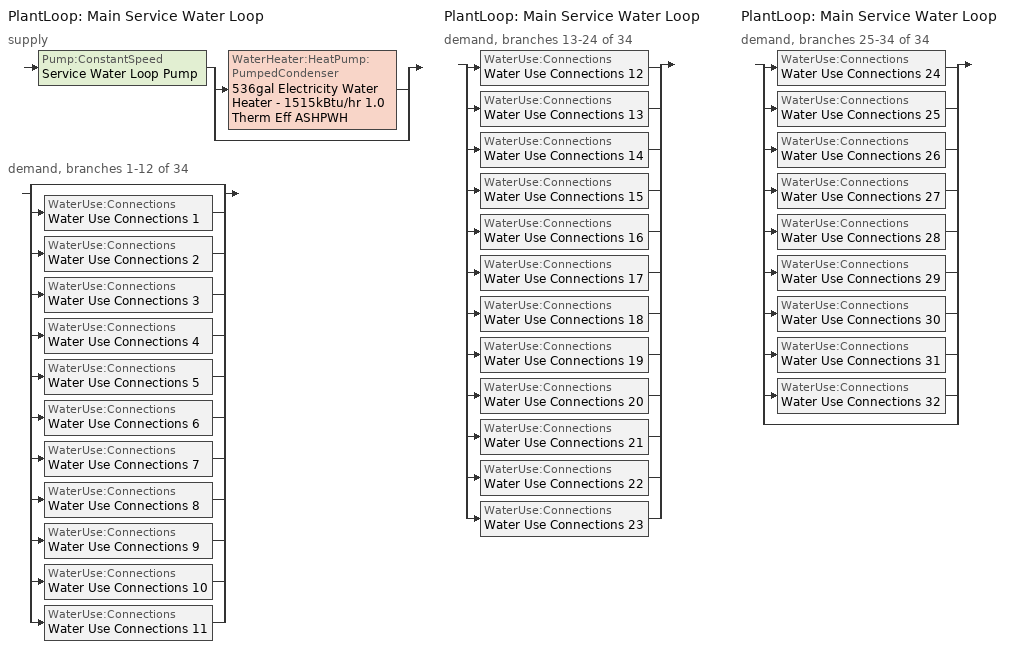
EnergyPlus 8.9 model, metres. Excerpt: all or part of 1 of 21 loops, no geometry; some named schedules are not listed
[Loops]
PlantLoop 'Main Service Water Loop'
 supply: Pump:ConstantSpeed 'Service Water Loop Pump' > split
  | WaterHeater:HeatPump:PumpedCondenser '536gal Electricity Water Heater - 1515kBtu/hr 1.0 Therm Eff ASHPWH'
  | bypass
 demand, branches 1-12 of 34: split
  | bypass
  | WaterUse:Connections 'Water Use Connections 1'
  | WaterUse:Connections 'Water Use Connections 2'
  | WaterUse:Connections 'Water Use Connections 3'
  | WaterUse:Connections 'Water Use Connections 4'
  | WaterUse:Connections 'Water Use Connections 5'
  | WaterUse:Connections 'Water Use Connections 6'
  | WaterUse:Connections 'Water Use Connections 7'
  | WaterUse:Connections 'Water Use Connections 8'
  | WaterUse:Connections 'Water Use Connections 9'
  | WaterUse:Connections 'Water Use Connections 10'
  | WaterUse:Connections 'Water Use Connections 11'
PlantLoop 'Main Service Water Loop'
 demand, branches 13-24 of 34: split
  | WaterUse:Connections 'Water Use Connections 12'
  | WaterUse:Connections 'Water Use Connections 13'
  | WaterUse:Connections 'Water Use Connections 14'
  | WaterUse:Connections 'Water Use Connections 15'
  | WaterUse:Connections 'Water Use Connections 16'
  | WaterUse:Connections 'Water Use Connections 17'
  | WaterUse:Connections 'Water Use Connections 18'
  | WaterUse:Connections 'Water Use Connections 19'
  | WaterUse:Connections 'Water Use Connections 20'
  | WaterUse:Connections 'Water Use Connections 21'
  | WaterUse:Connections 'Water Use Connections 22'
  | WaterUse:Connections 'Water Use Connections 23'
PlantLoop 'Main Service Water Loop'
 demand, branches 25-34 of 34: split
  | WaterUse:Connections 'Water Use Connections 24'
  | WaterUse:Connections 'Water Use Connections 25'
  | WaterUse:Connections 'Water Use Connections 26'
  | WaterUse:Connections 'Water Use Connections 27'
  | WaterUse:Connections 'Water Use Connections 28'
  | WaterUse:Connections 'Water Use Connections 29'
  | WaterUse:Connections 'Water Use Connections 30'
  | WaterUse:Connections 'Water Use Connections 31'
  | WaterUse:Connections 'Water Use Connections 32'
  | bypass
[Fan:OnOff]
Fan On Off 1: Availability Schedule=Always On Discrete; Fan Total Efficiency=0.82; Pressure Rise {Pa}=300; Maximum Flow Rate {m3/s}=Autosize; Motor Efficiency=0.8; Motor In Airstream Fraction=1; Fan Power Ratio Function of Speed Ratio Curve=Fan On Off Power Curve 54; Fan Efficiency Ratio Function of Speed Ratio Curve=Fan On Off Efficiency Curve 54
[WaterHeater:HeatPump:PumpedCondenser]
536gal Electricity Water Heater - 1515kBtu/hr 1.0 Therm Eff ASHPWH: Availability Schedule=Always On Discrete; Compressor Setpoint Temperature Schedule=536gal Electricity Water Heater - 1515kBtu/hr 1.0 Therm Eff ASHPWH setpoint; Dead Band Temperature Difference {deltaC}=2; Condenser Water Flow Rate {m3/s}=Autosize; Evaporator Air Flow Rate {m3/s}=Autosize; Inlet Air Configuration=ZoneAndOutdoorAir; Inlet Air Zone=ALL_ST=Gymnasium/Fitness centre playing area_FL=Building Story 1_SCH=B 1; Tank=536gal Electricity Water Heater - 1515kBtu/hr 1.0 Therm Eff; DX Coil=Coil Water Heating Air To Water Heat Pump 1; Minimum Inlet Air Temperature for Compressor Operation {C}=5; Maximum Inlet Air Temperature for Compressor Operation {C}=94; Compressor Location=Zone; Fan=Fan On Off 1; Fan Placement=DrawThrough; On Cycle Parasitic Electric Load {W}=0; Off Cycle Parasitic Electric Load {W}=0; Parasitic Heat Rejection Location=Outdoors; Inlet Air Mixer Schedule=Schedule Ruleset 100
[WaterHeater:Mixed]
536gal Electricity Water Heater - 1515kBtu/hr 1.0 Therm Eff: Tank Volume {m3}=2.02827; Setpoint Temperature Schedule=Service Water Loop Temp - 140F; Deadband Temperature Difference {deltaC}=2; Maximum Temperature Limit {C}=82.2222; Heater Control Type=Cycle; Heater Maximum Capacity {W}=443926; Heater Ignition Minimum Flow Rate {m3/s}=0; Heater Ignition Delay {s}=0; Heater Fuel Type=Electricity; Heater Thermal Efficiency=0.96; Off Cycle Parasitic Fuel Consumption Rate {W}=155.228; Off Cycle Parasitic Fuel Type=Electricity; Off Cycle Parasitic Heat Fraction to Tank=0.8; On Cycle Parasitic Fuel Consumption Rate {W}=155.228; On Cycle Parasitic Fuel Type=Electricity; On Cycle Parasitic Heat Fraction to Tank=0; Ambient Temperature Indicator=Zone; Ambient Temperature Zone=ALL_ST=Gymnasium/Fitness centre playing area_FL=Building Story 1_SCH=B 1; Off Cycle Loss Coefficient to Ambient Temperature {W/K}=6.25624; Off Cycle Loss Fraction to Zone=1; On Cycle Loss Coefficient to Ambient Temperature {W/K}=6.25624; On Cycle Loss Fraction to Zone=1; Use Side Effectiveness=1; Source Side Effectiveness=1; Use Side Design Flow Rate {m3/s}=Autosize; Source Side Design Flow Rate {m3/s}=Autosize; Indirect Water Heating Recovery Time {hr}=1.5; Source Side Flow Control Mode=IndirectHeatPrimarySetpoint
[Coil:WaterHeating:AirToWaterHeatPump:Pumped]
Coil Water Heating Air To Water Heat Pump 1: Rated Heating Capacity {W}=443926; Rated COP {W/W}=3; Rated Sensible Heat Ratio=0.6956; Rated Evaporator Inlet Air Dry-Bulb Temperature {C}=29.44; Rated Evaporator Inlet Air Wet-Bulb Temperature {C}=22.22; Rated Condenser Inlet Water Temperature {C}=55.72; Rated Evaporator Air Flow Rate {m3/s}=Autosize; Rated Condenser Water Flow Rate {m3/s}=Autosize; Evaporator Fan Power Included in Rated COP=No; Condenser Pump Power Included in Rated COP=No; Condenser Pump Heat Included in Rated Heating Capacity and Rated COP=No; Condenser Water Pump Power {W}=150; Fraction of Condenser Pump Heat to Water=0.1; Crankcase Heater Capacity {W}=100; Maximum Ambient Temperature for Crankcase Heater Operation {C}=5; Evaporator Air Temperature Type for Curve Objects=WetBulbTemperature; Heating Capacity Function of Temperature Curve=Curve Biquadratic 41; Heating Capacity Function of Air Flow Fraction Curve=Curve Quadratic 59; Heating Capacity Function of Water Flow Fraction Curve=Curve Quadratic 60; Heating COP Function of Temperature Curve=Curve Biquadratic 42; Heating COP Function of Air Flow Fraction Curve=Curve Quadratic 61; Heating COP Function of Water Flow Fraction Curve=Curve Quadratic 62; Part Load Fraction Correlation Curve=Curve Quadratic 63
[PlantLoop]
Main Service Water Loop: Fluid Type=Water; Plant Equipment Operation Scheme=Main Service Water Loop Operation Schemes; Maximum Loop Temperature {C}=60; Minimum Loop Temperature {C}=10; Maximum Loop Flow Rate {m3/s}=Autosize; Minimum Loop Flow Rate {m3/s}=0; Plant Loop Volume {m3}=Autocalculate; Load Distribution Scheme=Optimal; Plant Loop Demand Calculation Scheme=SingleSetpoint
[Sizing:Plant]
Main Service Water Loop: Loop Type=Heating; Design Loop Exit Temperature {C}=60; Loop Design Temperature Difference {deltaC}=5; Sizing Option=NonCoincident; Zone Timesteps in Averaging Window=1; Coincident Sizing Factor Mode=None
[Pump:ConstantSpeed]
Service Water Loop Pump: Design Flow Rate {m3/s}=Autosize; Design Pump Head {Pa}=1.07052e+06; Design Power Consumption {W}=Autosize; Motor Efficiency=0.865; Fraction of Motor Inefficiencies to Fluid Stream=0; Pump Control Type=Intermittent; Design Power Sizing Method=PowerPerFlowPerPressure; Design Electric Power per Unit Flow Rate {W/(m3/s)}=348701.1; Design Shaft Power per Unit Flow Rate per Unit Head=1.28205
[SetpointManager:Scheduled]
Service hot water setpoint manager: Control Variable=Temperature; Schedule=Service Water Loop Temp - 140F
[WaterUse:Connections]
Name | Water Use Equipment Name 1
Water Use Connections 1 | Auditorium_zn_1_flr_1 Service Water Use 0.5gal/min
Water Use Connections 2 | Aux_gym_zn_1_flr_1 Service Water Use 1.89gal/min
Water Use Connections 3 | Cafeteria_zn_1_flr_1 Service Water Use 0.47gal/min
Water Use Connections 4 | Corner_class_1_pod_1_zn_1_flr_1 Service Water Use 0.07gal/min
Water Use Connections 5 | Corner_class_1_pod_1_zn_1_flr_2 Service Water Use 0.07gal/min
Water Use Connections 6 | Corner_class_1_pod_2_zn_1_flr_1 Service Water Use 0.07gal/min
Water Use Connections 7 | Corner_class_1_pod_2_zn_1_flr_2 Service Water Use 0.07gal/min
Water Use Connections 8 | Corner_class_1_pod_3_zn_1_flr_1 Service Water Use 0.07gal/min
Water Use Connections 9 | Corner_class_1_pod_3_zn_1_flr_2 Service Water Use 0.07gal/min
Water Use Connections 10 | Corner_class_2_pod_1_zn_1_flr_1 Service Water Use 0.07gal/min
Water Use Connections 11 | Corner_class_2_pod_1_zn_1_flr_2 Service Water Use 0.07gal/min
Water Use Connections 12 | Corner_class_2_pod_2_zn_1_flr_1 Service Water Use 0.07gal/min
Water Use Connections 13 | Corner_class_2_pod_2_zn_1_flr_2 Service Water Use 0.07gal/min
Water Use Connections 14 | Corner_class_2_pod_3_zn_1_flr_1 Service Water Use 0.07gal/min
Water Use Connections 15 | Corner_class_2_pod_3_zn_1_flr_2 Service Water Use 0.07gal/min
Water Use Connections 16 | Gym_zn_1_flr_1 Service Water Use 2.99gal/min
Water Use Connections 17 | Kitchen_zn_1_flr_1 Service Water Use 0.11gal/min
Water Use Connections 18 | Library_media_center_zn_1_flr_2 Service Water Use 0.32gal/min
Water Use Connections 19 | Mult_class_1_pod_1_zn_1_flr_1 Service Water Use 0.35gal/min
Water Use Connections 20 | Mult_class_1_pod_1_zn_1_flr_2 Service Water Use 0.35gal/min
Water Use Connections 21 | Mult_class_1_pod_2_zn_1_flr_1 Service Water Use 0.35gal/min
Water Use Connections 22 | Mult_class_1_pod_2_zn_1_flr_2 Service Water Use 0.35gal/min
Water Use Connections 23 | Mult_class_1_pod_3_zn_1_flr_1 Service Water Use 0.35gal/min
Water Use Connections 24 | Mult_class_1_pod_3_zn_1_flr_2 Service Water Use 0.35gal/min
Water Use Connections 25 | Mult_class_2_pod_1_zn_1_flr_1 Service Water Use 0.35gal/min
Water Use Connections 26 | Mult_class_2_pod_1_zn_1_flr_2 Service Water Use 0.35gal/min
Water Use Connections 27 | Mult_class_2_pod_2_zn_1_flr_1 Service Water Use 0.35gal/min
Water Use Connections 28 | Mult_class_2_pod_2_zn_1_flr_2 Service Water Use 0.35gal/min
Water Use Connections 29 | Mult_class_2_pod_3_zn_1_flr_1 Service Water Use 0.35gal/min
Water Use Connections 30 | Mult_class_2_pod_3_zn_1_flr_2 Service Water Use 0.35gal/min
Water Use Connections 31 | Offices_zn_1_flr_1 Service Water Use 0.2gal/min
Water Use Connections 32 | Offices_zn_1_flr_2 Service Water Use 0.2gal/min
[WaterUse:Equipment]
Name | Peak Flow Rate {m3/s} | Flow Rate Fraction Schedule | Target Temperature Schedule | Zone | Sensible Fraction Schedule | Latent Fraction Schedule
Auditorium_zn_1_flr_1 Service Water Use 0.5gal/min | 3.1485e-05 | NECB-C-Service Water Heating | Schedule Ruleset 5 | ALL_ST=Audience seating area permanent - auditorium_FL=Building Story 1_SCH=C | Schedule Ruleset 3 | Schedule Ruleset 4
Aux_gym_zn_1_flr_1 Service Water Use 1.89gal/min | 0.000119312 | NECB-B-Service Water Heating | Schedule Ruleset 8 | ALL_ST=Gymnasium/Fitness centre playing area_FL=Building Story 1_SCH=B 1 | Schedule Ruleset 6 | Schedule Ruleset 7
Cafeteria_zn_1_flr_1 Service Water Use 0.47gal/min | 2.98279e-05 | NECB-C-Service Water Heating | Schedule Ruleset 11 | ALL_ST=Conference/Meeting/Multi-purpose room_FL=Building Story 1_SCH=C | Schedule Ruleset 9 | Schedule Ruleset 10
Corner_class_1_pod_1_zn_1_flr_1 Service Water Use 0.07gal/min | 4.55704e-06 | NECB-D-Service Water Heating | Schedule Ruleset 14 | ALL_ST=Classroom/Lecture hall/Training room other_FL=Building Story 1_SCH=D | Schedule Ruleset 12 | Schedule Ruleset 13
Corner_class_1_pod_1_zn_1_flr_2 Service Water Use 0.07gal/min | 4.55704e-06 | NECB-D-Service Water Heating | Schedule Ruleset 17 | ALL_ST=Classroom/Lecture hall/Training room other_FL=Building Story 2_SCH=D 3 | Schedule Ruleset 15 | Schedule Ruleset 16
Corner_class_1_pod_2_zn_1_flr_1 Service Water Use 0.07gal/min | 4.55704e-06 | NECB-D-Service Water Heating | Schedule Ruleset 20 | ALL_ST=Classroom/Lecture hall/Training room other_FL=Building Story 1_SCH=D | Schedule Ruleset 18 | Schedule Ruleset 19
Corner_class_1_pod_2_zn_1_flr_2 Service Water Use 0.07gal/min | 4.55704e-06 | NECB-D-Service Water Heating | Schedule Ruleset 23 | ALL_ST=Classroom/Lecture hall/Training room other_FL=Building Story 2_SCH=D 3 | Schedule Ruleset 21 | Schedule Ruleset 22
Corner_class_1_pod_3_zn_1_flr_1 Service Water Use 0.07gal/min | 4.55704e-06 | NECB-D-Service Water Heating | Schedule Ruleset 26 | ALL_ST=Classroom/Lecture hall/Training room other_FL=Building Story 1_SCH=D | Schedule Ruleset 24 | Schedule Ruleset 25
Corner_class_1_pod_3_zn_1_flr_2 Service Water Use 0.07gal/min | 4.55704e-06 | NECB-D-Service Water Heating | Schedule Ruleset 29 | ALL_ST=Classroom/Lecture hall/Training room other_FL=Building Story 2_SCH=D 3 | Schedule Ruleset 27 | Schedule Ruleset 28
Corner_class_2_pod_1_zn_1_flr_1 Service Water Use 0.07gal/min | 4.55704e-06 | NECB-D-Service Water Heating | Schedule Ruleset 32 | ALL_ST=Classroom/Lecture hall/Training room other_FL=Building Story 1_SCH=D 3 | Schedule Ruleset 30 | Schedule Ruleset 31
Corner_class_2_pod_1_zn_1_flr_2 Service Water Use 0.07gal/min | 4.55704e-06 | NECB-D-Service Water Heating | Schedule Ruleset 35 | ALL_ST=Classroom/Lecture hall/Training room other_FL=Building Story 2_SCH=D | Schedule Ruleset 33 | Schedule Ruleset 34
Corner_class_2_pod_2_zn_1_flr_1 Service Water Use 0.07gal/min | 4.55704e-06 | NECB-D-Service Water Heating | Schedule Ruleset 38 | ALL_ST=Classroom/Lecture hall/Training room other_FL=Building Story 1_SCH=D 3 | Schedule Ruleset 36 | Schedule Ruleset 37
Corner_class_2_pod_2_zn_1_flr_2 Service Water Use 0.07gal/min | 4.55704e-06 | NECB-D-Service Water Heating | Schedule Ruleset 41 | ALL_ST=Classroom/Lecture hall/Training room other_FL=Building Story 2_SCH=D | Schedule Ruleset 39 | Schedule Ruleset 40
Corner_class_2_pod_3_zn_1_flr_1 Service Water Use 0.07gal/min | 4.55704e-06 | NECB-D-Service Water Heating | Schedule Ruleset 44 | ALL_ST=Classroom/Lecture hall/Training room other_FL=Building Story 1_SCH=D 3 | Schedule Ruleset 42 | Schedule Ruleset 43
Corner_class_2_pod_3_zn_1_flr_2 Service Water Use 0.07gal/min | 4.55704e-06 | NECB-D-Service Water Heating | Schedule Ruleset 47 | ALL_ST=Classroom/Lecture hall/Training room other_FL=Building Story 2_SCH=D | Schedule Ruleset 45 | Schedule Ruleset 46
Gym_zn_1_flr_1 Service Water Use 2.99gal/min | 0.00018891 | NECB-B-Service Water Heating | Schedule Ruleset 50 | ALL_ST=Gymnasium/Fitness centre playing area_FL=Building Story 1_SCH=B | Schedule Ruleset 48 | Schedule Ruleset 49
Kitchen_zn_1_flr_1 Service Water Use 0.11gal/min | 6.88336e-06 | NECB-B-Service Water Heating | Schedule Ruleset 53 | ALL_ST=Food preparation area_FL=Building Story 1_SCH=B | Schedule Ruleset 51 | Schedule Ruleset 52
Library_media_center_zn_1_flr_2 Service Water Use 0.32gal/min | 2.00765e-05 | NECB-C-Service Water Heating | Schedule Ruleset 56 | ALL_ST=Library reading area_FL=Building Story 2_SCH=C | Schedule Ruleset 54 | Schedule Ruleset 55
Mult_class_1_pod_1_zn_1_flr_1 Service Water Use 0.35gal/min | 2.19566e-05 | NECB-D-Service Water Heating | Schedule Ruleset 59 | ALL_ST=Classroom/Lecture hall/Training room other_FL=Building Story 1_SCH=D 2 | Schedule Ruleset 57 | Schedule Ruleset 58
Mult_class_1_pod_1_zn_1_flr_2 Service Water Use 0.35gal/min | 2.19566e-05 | NECB-D-Service Water Heating | Schedule Ruleset 62 | ALL_ST=Classroom/Lecture hall/Training room other_FL=Building Story 2_SCH=D 1 | Schedule Ruleset 60 | Schedule Ruleset 61
Mult_class_1_pod_2_zn_1_flr_1 Service Water Use 0.35gal/min | 2.19566e-05 | NECB-D-Service Water Heating | Schedule Ruleset 65 | ALL_ST=Classroom/Lecture hall/Training room other_FL=Building Story 1_SCH=D 2 | Schedule Ruleset 63 | Schedule Ruleset 64
Mult_class_1_pod_2_zn_1_flr_2 Service Water Use 0.35gal/min | 2.19566e-05 | NECB-D-Service Water Heating | Schedule Ruleset 68 | ALL_ST=Classroom/Lecture hall/Training room other_FL=Building Story 2_SCH=D 1 | Schedule Ruleset 66 | Schedule Ruleset 67
Mult_class_1_pod_3_zn_1_flr_1 Service Water Use 0.35gal/min | 2.19566e-05 | NECB-D-Service Water Heating | Schedule Ruleset 71 | ALL_ST=Classroom/Lecture hall/Training room other_FL=Building Story 1_SCH=D 2 | Schedule Ruleset 69 | Schedule Ruleset 70
Mult_class_1_pod_3_zn_1_flr_2 Service Water Use 0.35gal/min | 2.19566e-05 | NECB-D-Service Water Heating | Schedule Ruleset 74 | ALL_ST=Classroom/Lecture hall/Training room other_FL=Building Story 2_SCH=D 1 | Schedule Ruleset 72 | Schedule Ruleset 73
Mult_class_2_pod_1_zn_1_flr_1 Service Water Use 0.35gal/min | 2.19566e-05 | NECB-D-Service Water Heating | Schedule Ruleset 77 | ALL_ST=Classroom/Lecture hall/Training room other_FL=Building Story 1_SCH=D 1 | Schedule Ruleset 75 | Schedule Ruleset 76
Mult_class_2_pod_1_zn_1_flr_2 Service Water Use 0.35gal/min | 2.19566e-05 | NECB-D-Service Water Heating | Schedule Ruleset 80 | ALL_ST=Classroom/Lecture hall/Training room other_FL=Building Story 2_SCH=D 2 | Schedule Ruleset 78 | Schedule Ruleset 79
Mult_class_2_pod_2_zn_1_flr_1 Service Water Use 0.35gal/min | 2.19566e-05 | NECB-D-Service Water Heating | Schedule Ruleset 83 | ALL_ST=Classroom/Lecture hall/Training room other_FL=Building Story 1_SCH=D 1 | Schedule Ruleset 81 | Schedule Ruleset 82
Mult_class_2_pod_2_zn_1_flr_2 Service Water Use 0.35gal/min | 2.19566e-05 | NECB-D-Service Water Heating | Schedule Ruleset 86 | ALL_ST=Classroom/Lecture hall/Training room other_FL=Building Story 2_SCH=D 2 | Schedule Ruleset 84 | Schedule Ruleset 85
Mult_class_2_pod_3_zn_1_flr_1 Service Water Use 0.35gal/min | 2.19566e-05 | NECB-D-Service Water Heating | Schedule Ruleset 89 | ALL_ST=Classroom/Lecture hall/Training room other_FL=Building Story 1_SCH=D 1 | Schedule Ruleset 87 | Schedule Ruleset 88
Mult_class_2_pod_3_zn_1_flr_2 Service Water Use 0.35gal/min | 2.19566e-05 | NECB-D-Service Water Heating | Schedule Ruleset 92 | ALL_ST=Classroom/Lecture hall/Training room other_FL=Building Story 2_SCH=D 2 | Schedule Ruleset 90 | Schedule Ruleset 91
Offices_zn_1_flr_1 Service Water Use 0.2gal/min | 1.27151e-05 | NECB-A-Service Water Heating | Schedule Ruleset 95 | ALL_ST=Office enclosed <= 25 m2_FL=Building Story 1_SCH=A | Schedule Ruleset 93 | Schedule Ruleset 94
Offices_zn_1_flr_2 Service Water Use 0.2gal/min | 1.27151e-05 | NECB-A-Service Water Heating | Schedule Ruleset 98 | ALL_ST=Office enclosed <= 25 m2_FL=Building Story 2_SCH=A | Schedule Ruleset 96 | Schedule Ruleset 97
[PlantEquipmentOperationSchemes]
Main Service Water Loop Operation Schemes: Control Scheme Object Type 1=PlantEquipmentOperation:HeatingLoad; Control Scheme Name 1=Main Service Water Loop Heating Operation Scheme; Control Scheme Schedule Name 1=Always On Discrete
[PlantEquipmentOperation:HeatingLoad]
Main Service Water Loop Heating Operation Scheme: Load Range Lower Limit 1 {W}=0; Load Range Upper Limit 1 {W}=1000000000; Range Equipment List Name 1=Main Service Water Loop Heating Equipment List
[PlantEquipmentList]
Main Service Water Loop Heating Equipment List: WaterHeater:HeatPump:PumpedCondenser, 536gal Electricity Water Heater - 1515kBtu/hr 1.0 Therm Eff ASHPWH
[Schedule:Year]
Service Water Loop Temp - 140F: Service Water Loop Temp - 140F Week Rule - Jan1-Dec31, 1, 1, 12, 31
536gal Electricity Water Heater - 1515kBtu/hr 1.0 Therm Eff ASHPWH setpoint: 536gal Electricity Water Heater - 1515kBtu/hr 1.0 Therm Eff ASHPWH setpoint Week Rule - Jan1-Dec31, 1, 1, 12, 31
NECB-B-Service Water Heating: NECB-B-Service Water Heating Week Rule - Jan1-Dec31, 1, 1, 12, 31
NECB-C-Service Water Heating: NECB-C-Service Water Heating Week Rule - Jan1-Dec31, 1, 1, 12, 31
NECB-D-Service Water Heating: NECB-D-Service Water Heating Week Rule - Jan1-Dec31, 1, 1, 12, 31
Schedule Ruleset 10: Schedule Ruleset 10 Week Rule - Jan1-Dec31, 1, 1, 12, 31
Schedule Ruleset 100: Schedule Ruleset 100 Week Rule - Jan1-Dec31, 1, 1, 12, 31
Schedule Ruleset 11: Schedule Ruleset 11 Week Rule - Jan1-Dec31, 1, 1, 12, 31
Schedule Ruleset 12: Schedule Ruleset 12 Week Rule - Jan1-Dec31, 1, 1, 12, 31
Schedule Ruleset 13: Schedule Ruleset 13 Week Rule - Jan1-Dec31, 1, 1, 12, 31
Schedule Ruleset 14: Schedule Ruleset 14 Week Rule - Jan1-Dec31, 1, 1, 12, 31
Schedule Ruleset 15: Schedule Ruleset 15 Week Rule - Jan1-Dec31, 1, 1, 12, 31
Schedule Ruleset 16: Schedule Ruleset 16 Week Rule - Jan1-Dec31, 1, 1, 12, 31
Schedule Ruleset 17: Schedule Ruleset 17 Week Rule - Jan1-Dec31, 1, 1, 12, 31
Schedule Ruleset 18: Schedule Ruleset 18 Week Rule - Jan1-Dec31, 1, 1, 12, 31
Schedule Ruleset 19: Schedule Ruleset 19 Week Rule - Jan1-Dec31, 1, 1, 12, 31
Schedule Ruleset 20: Schedule Ruleset 20 Week Rule - Jan1-Dec31, 1, 1, 12, 31
Schedule Ruleset 21: Schedule Ruleset 21 Week Rule - Jan1-Dec31, 1, 1, 12, 31
Schedule Ruleset 22: Schedule Ruleset 22 Week Rule - Jan1-Dec31, 1, 1, 12, 31
Schedule Ruleset 23: Schedule Ruleset 23 Week Rule - Jan1-Dec31, 1, 1, 12, 31
Schedule Ruleset 24: Schedule Ruleset 24 Week Rule - Jan1-Dec31, 1, 1, 12, 31
Schedule Ruleset 25: Schedule Ruleset 25 Week Rule - Jan1-Dec31, 1, 1, 12, 31
Schedule Ruleset 26: Schedule Ruleset 26 Week Rule - Jan1-Dec31, 1, 1, 12, 31
Schedule Ruleset 27: Schedule Ruleset 27 Week Rule - Jan1-Dec31, 1, 1, 12, 31
Schedule Ruleset 28: Schedule Ruleset 28 Week Rule - Jan1-Dec31, 1, 1, 12, 31
Schedule Ruleset 29: Schedule Ruleset 29 Week Rule - Jan1-Dec31, 1, 1, 12, 31
Schedule Ruleset 3: Schedule Ruleset 3 Week Rule - Jan1-Dec31, 1, 1, 12, 31
Schedule Ruleset 30: Schedule Ruleset 30 Week Rule - Jan1-Dec31, 1, 1, 12, 31
Schedule Ruleset 31: Schedule Ruleset 31 Week Rule - Jan1-Dec31, 1, 1, 12, 31
Schedule Ruleset 32: Schedule Ruleset 32 Week Rule - Jan1-Dec31, 1, 1, 12, 31
Schedule Ruleset 33: Schedule Ruleset 33 Week Rule - Jan1-Dec31, 1, 1, 12, 31
Schedule Ruleset 34: Schedule Ruleset 34 Week Rule - Jan1-Dec31, 1, 1, 12, 31
Schedule Ruleset 35: Schedule Ruleset 35 Week Rule - Jan1-Dec31, 1, 1, 12, 31
Schedule Ruleset 36: Schedule Ruleset 36 Week Rule - Jan1-Dec31, 1, 1, 12, 31
Schedule Ruleset 37: Schedule Ruleset 37 Week Rule - Jan1-Dec31, 1, 1, 12, 31
Schedule Ruleset 38: Schedule Ruleset 38 Week Rule - Jan1-Dec31, 1, 1, 12, 31
Schedule Ruleset 39: Schedule Ruleset 39 Week Rule - Jan1-Dec31, 1, 1, 12, 31
Schedule Ruleset 4: Schedule Ruleset 4 Week Rule - Jan1-Dec31, 1, 1, 12, 31
Schedule Ruleset 40: Schedule Ruleset 40 Week Rule - Jan1-Dec31, 1, 1, 12, 31
Schedule Ruleset 41: Schedule Ruleset 41 Week Rule - Jan1-Dec31, 1, 1, 12, 31
Schedule Ruleset 42: Schedule Ruleset 42 Week Rule - Jan1-Dec31, 1, 1, 12, 31
Schedule Ruleset 44: Schedule Ruleset 44 Week Rule - Jan1-Dec31, 1, 1, 12, 31
Schedule Ruleset 5: Schedule Ruleset 5 Week Rule - Jan1-Dec31, 1, 1, 12, 31
Schedule Ruleset 6: Schedule Ruleset 6 Week Rule - Jan1-Dec31, 1, 1, 12, 31
Schedule Ruleset 7: Schedule Ruleset 7 Week Rule - Jan1-Dec31, 1, 1, 12, 31
Schedule Ruleset 8: Schedule Ruleset 8 Week Rule - Jan1-Dec31, 1, 1, 12, 31
Schedule Ruleset 9: Schedule Ruleset 9 Week Rule - Jan1-Dec31, 1, 1, 12, 31
[Schedule:Constant]
Always On Discrete: Hourly Value=1
[Curve:Exponent]
Fan On Off Power Curve 54: Coefficient1 Constant=1; Coefficient2 Constant=0; Coefficient3 Constant=0; Minimum Value of x {BasedOnField A2}=0; Maximum Value of x {BasedOnField A2}=1
[Curve:Cubic]
Fan On Off Efficiency Curve 54: Coefficient1 Constant=1; Coefficient2 x=0; Coefficient3 x**2=0; Coefficient4 x**3=0; Minimum Value of x {BasedOnField A2}=0; Maximum Value of x {BasedOnField A2}=1
[Curve:Biquadratic] Minimum Value of x {BasedOnField A2}=0; Maximum Value of x {BasedOnField A2}=40; Minimum Value of y {BasedOnField A3}=20; Maximum Value of y {BasedOnField A3}=90; Input Unit Type for X=Temperature; Input Unit Type for Y=Temperature; Output Unit Type=Dimensionless
Name | Coefficient1 Constant | Coefficient2 x | Coefficient3 x**2 | Coefficient4 y | Coefficient5 y**2 | Coefficient6 x*y
Curve Biquadratic 41 | 0.369827 | 0.043341 | -0.00023 | 0.000466 | 2.6e-005 | -0.00027
Curve Biquadratic 42 | 1.19713 | 0.077849 | -1.6e-06 | -0.02675 | 0.000296 | -0.00112
[Curve:Quadratic] Coefficient3 x**2=0; Minimum Value of x {BasedOnField A2}=0; Maximum Value of x {BasedOnField A2}=1
Name | Coefficient1 Constant | Coefficient2 x
Curve Quadratic 59; Curve Quadratic 60; Curve Quadratic 61; Curve Quadratic 62 | 1 | 0
Curve Quadratic 63 | 0.75 | 0.25
